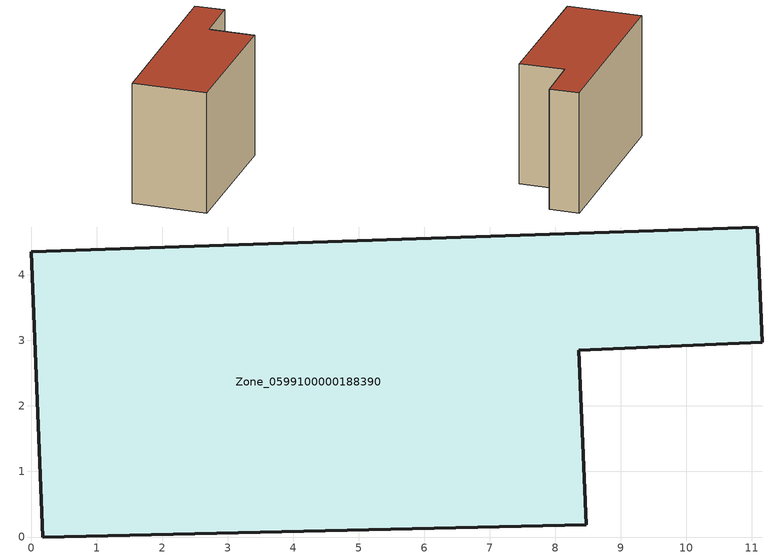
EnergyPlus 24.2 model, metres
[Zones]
Zone_0599100000188390
 floor ground (C_G): 0.18,0 0,4.35 11.08,4.73 11.16,2.97 8.36,2.85 8.47,0.19 z0
 wall outside (C_F): 11.16,2.97 11.08,4.73 0,4.35 0.18,0 8.47,0.19 8.36,2.85 11.16,2.97 z0:7.3
 roof outside (C_R): 8.47,0.19 8.36,2.85 11.16,2.97 11.08,4.73 0,4.35 0.18,0 z7.3
[BUILDING]
Pand.0599100000188390: North Axis=0; Terrain=City; Loads Convergence Tolerance Value=0.04; Temperature Convergence Tolerance Value=0.4; Solar Distribution=FullExterior; Maximum Number of Warmup Days=25; Minimum Number of Warmup Days=1
[Site:Location]
Rotterdam.The.Hague.AP_ZH_NLD Design_Conditions: Latitude=51.96; Longitude=4.45; Time Zone=1; Elevation=-4.5
[SITE:GROUNDTEMPERATURE:BUILDINGSURFACE]
18, 18, 18, 18, 18, 18, 18, 18, 18, 18, 18, 18
[MATERIAL] Thermal Absorptance=0.9; Solar Absorptance=0.7; Visible Absorptance=0.7
Name | Roughness | Thickness | Conductivity | Density | Specific Heat
G.TI.1946 | MediumSmooth | 0.15 | 1 | 540 | 1210
F.TI.1946 | Rough | 0.3 | 0.857143 | 1920 | 840
R.TI.1946 | MediumRough | 0.2 | 0.1 | 1500 | 1000
[CONSTRUCTION]
C_G: G.TI.1946
C_F: F.TI.1946
C_R: R.TI.1946
[ZONE]
Zone_0599100000188390: Type=1; Multiplier=1; Ceiling Height=Autocalculate; Volume=Autocalculate; Floor Area=autocalculate; Part of Total Floor Area=Yes
[ZONEINFILTRATION:DESIGNFLOWRATE]
Infil_Zone_0599100000188390: Zone or ZoneList or Space or SpaceList=Zone_0599100000188390; Schedule=AlwaysOn; Design Flow Rate Calculation Method=Flow/Area; Flow Rate per Floor Area=0.003; Constant Term Coefficient=1; Temperature Term Coefficient=0; Velocity Term Coefficient=0; Velocity Squared Term Coefficient=0
[HVACTEMPLATE:ZONE:IDEALLOADSAIRSYSTEM]
Zone_0599100000188390: Maximum Heating Supply Air Temperature=50; Minimum Cooling Supply Air Temperature=13; Maximum Heating Supply Air Humidity Ratio=0.0156; Minimum Cooling Supply Air Humidity Ratio=0.0077; Heating Limit=NoLimit; Cooling Limit=NoLimit; Dehumidification Control Type=ConstantSensibleHeatRatio; Cooling Sensible Heat Ratio=0.7; Dehumidification Setpoint=60; Humidification Control Type=None; Humidification Setpoint=30; Outdoor Air Method=None; Outdoor Air Flow Rate per Person=0.00944; Outdoor Air Flow Rate per Zone Floor Area=0; Outdoor Air Flow Rate per Zone=0; Demand Controlled Ventilation Type=None; Outdoor Air Economizer Type=NoEconomizer; Heat Recovery Type=None; Sensible Heat Recovery Effectiveness=0.7; Latent Heat Recovery Effectiveness=0.65
[ZONECONTROL:THERMOSTAT]
ThermostatControl_Zone_0599100000188390: Zone or ZoneList=Zone_0599100000188390; Control Type Schedule=DualSetpointControlType; Control 1=Thermostat_Zone_0599100000188390; Temperature Difference Between Cutout And Setpoint=0
[THERMOSTATSETPOINT:DUALSETPOINT]
Thermostat_Zone_0599100000188390: Heating Setpoint Temperature Schedule=HeatingSetpoint_Zone_0599100000188390; Cooling Setpoint Temperature Schedule=CoolingSetpoint_Zone_0599100000188390
[SCHEDULE:COMPACT]
HeatingSetpoint_Zone_0599100000188390: Through: 12/31, For: AllDays, Until: 24:00, 21
CoolingSetpoint_Zone_0599100000188390: Through: 12/31, For: AllDays, Until: 24:00, 24
DualSetpointControlType: Through: 12/31, For: AllDays, Until: 24:00, 4
AlwaysOn: Through: 12/31, For: AllDays, Until: 24:00, 1
